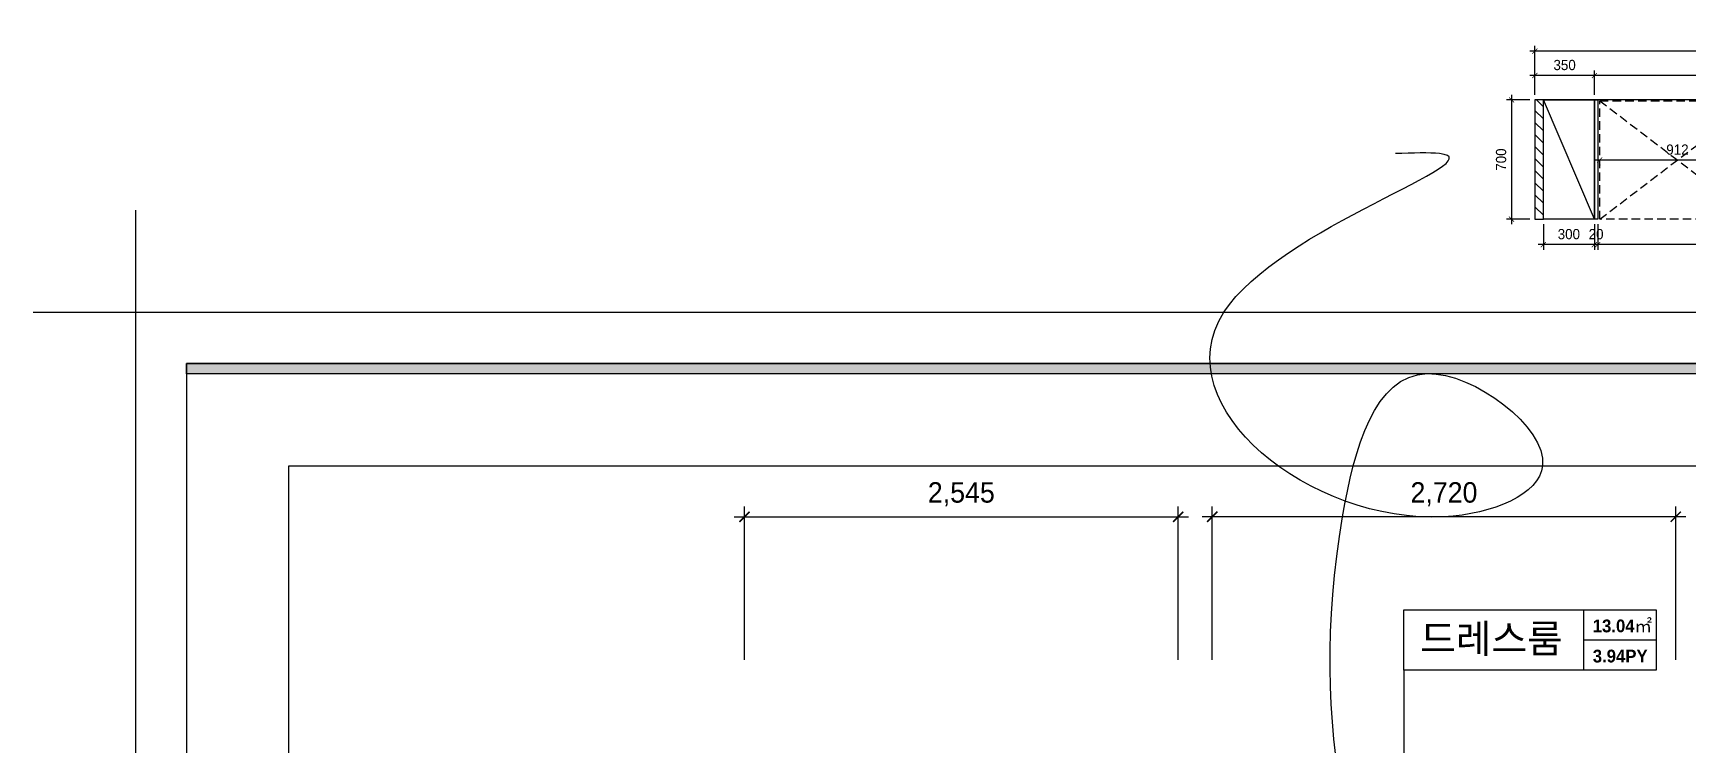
# Model space of a CAD drawing. Header units: millimetres. Extents: x 359270 to 411470, y 57550 to 89768.
# Drawn here: x 359270 to 368987, y 73425 to 77609 of the extents above; entities that cross this region are included whole.
import ezdxf
from ezdxf.enums import TextEntityAlignment as Align

# ---------------------------------------------------------------- set-up
doc = ezdxf.new("R2010")
doc.units = ezdxf.units.MM
doc.header["$LTSCALE"] = 100
doc.header["$PDMODE"] = 3
doc.linetypes.add('DASHED', pattern=[0.75, 0.5, -0.25])
doc.layers.get('DEFPOINTS').update_dxf_attribs({"color": 248})
for name, color, linetype in [('0-ELC TEXT', 7, 'Continuous'), ('03-TEXT', 3, 'Continuous'), ('03-WAL NEW', 3, 'Continuous'), ('04_FUR', 6, 'Continuous'), ('07-DIM WAL', 5, 'Continuous'), ('FORM(YOURNAME)-1', 1, 'Continuous'), ('FORM(YOURNAME)-11', 1, 'Continuous'), ('FUR', 8, 'DASHED')]:
    doc.layers.add(name, color=color, linetype=linetype)
doc.styles.add('HY 울릉도 L', font='')
doc.styles.add('YOURNAME', font='HY울릉도M.TTF')
doc.styles.add('넥슨고딕', font='NEXONLv1GothicBold.ttf')
doc.styles.add('코레일둥고', font='Korail_Round_Gothic_Medium.ttf')
doc.styles.get('HY 울릉도 L').set_extended_font_data('HY울릉도L')
doc.dimstyles.new('30', dxfattribs={"dimscale": 30, "dimtxt": 2, "dimasz": 1, "dimexe": 1, "dimexo": 1, "dimgap": 1, "dimtad": 1, "dimdec": 0, "dimrnd": 0.05, "dimdsep": 46, "dimlunit": 6, "dimtxsty": 'HY 울릉도 L', "dimblk": 'ARCHTICK', "dimcen": 2.5, "dimdle": 1, "dimclrd": 133, "dimclre": 133, "dimclrt": 30, "dimadec": 0, "dimazin": 0, "dimtfac": 1, "dimtdec": 0, "dimtix": 1, "dimtmove": 2, "dimatfit": 3, "dimldrblk": 'ARCHTICK', "dimfxl": 1, "dimlwd": -1, "dimlwe": -1, "dimarcsym": 0})
doc.dimstyles.new('60', dxfattribs={"dimscale": 60, "dimtxt": 2, "dimasz": 1, "dimexe": 1, "dimexo": 1, "dimgap": 1, "dimtad": 1, "dimdec": 0, "dimrnd": 0.05, "dimdsep": 46, "dimlunit": 6, "dimtxsty": 'HY 울릉도 L', "dimblk": 'ARCHTICK', "dimcen": 2.5, "dimdle": 1, "dimclrd": 133, "dimclre": 133, "dimclrt": 30, "dimadec": 0, "dimazin": 0, "dimtfac": 1, "dimtdec": 0, "dimtix": 1, "dimtmove": 2, "dimatfit": 3, "dimldrblk": 'ARCHTICK', "dimfxl": 1, "dimlwd": -1, "dimlwe": -1, "dimarcsym": 0})

# ---------------------------------------------------------------- blocks, each defined once
blk = doc.blocks.new('FORM-ELEVATION')
at = {"layer": 'FORM(YOURNAME)-11'}
h = blk.add_hatch(color=256, dxfattribs=at)
h.dxf.hatch_style = 1
h.paths.add_polyline_path([(-10309, 35708), (71691, 35708), (71691, 35508), (-10309, 35508)])
h.paths.add_polyline_path([(-10309, -21492), (71691, -21492), (71691, -21692), (-10309, -21692)])
at = {"layer": 'DEFPOINTS', "color": 1}
blk.add_lwpolyline([(-11309, 38708), (-11309, 36708), (-13309, 36708)], dxfattribs=at)
at = {"layer": 'DEFPOINTS', "color": 158}
for points in [[(-10309, -21692), (71691, -21692), (71691, 35708), (-10309, 35708)], [(-8309, 33708), (61071, 33708), (61071, -19692), (-8309, -19692)]]:
    blk.add_lwpolyline(points, close=True, dxfattribs=at)
at = {"layer": 'FORM(YOURNAME)-11', "color": 250}
blk.add_lwpolyline([(-11309, -22692), (72691, -22692), (72691, 36708), (-11309, 36708)], close=True, dxfattribs=at)
at = {"layer": 'FORM(YOURNAME)-11'}
blk.add_lwpolyline([(-10309, 35708), (71691, 35708), (71691, 35508), (-10309, 35508)], close=True, dxfattribs=at)
at = {"layer": 'FORM(YOURNAME)-11', "color": 3, "style": 'YOURNAME'}
for tag, height, p in [('1', 450, (71041, -1219)), ('2', 450, (71041, -1863)), ('3', 450, (71041, -3150)), ('4', 450, (71041, -5081)), ('5', 515, (71041, -7398)), ('6', 515, (71041, -9650)), ('7', 515, (71041, -11903)), ('8', 515, (71041, -14155)), ('9', 515, (71041, -16408)), ('10', 515, (66791, -18596)), ('11', 515, (71041, -18660)), ('12', 515, (66791, -20848)), ('13', 515, (71041, -20848))]:
    blk.add_attdef(tag, text='', height=height, dxfattribs=at).set_placement(p, align=Align.MIDDLE_RIGHT)
blk = doc.blocks.new('_ArchTick')
at = {"color": 0, "linetype": 'ByBlock', "const_width": 0.15}
blk.add_lwpolyline([(-0.5, -0.5), (0.5, 0.5)], dxfattribs=at)
blk = doc.blocks.new('*D142')
at = {"layer": '07-DIM WAL', "color": 133}
for p, q in [((363445, 73930), (363445, 74830)), ((365990, 73930), (365990, 74830)), ((363385, 74770), (366050, 74770))]:
    blk.add_line(p, q, dxfattribs=at)
at = {"layer": 'DEFPOINTS', "color": 0}
for p in [(365990, 74770), (363445, 73870), (365990, 73870)]:
    blk.add_point(p, dxfattribs=at)
at = {"layer": '07-DIM WAL', "color": 133, "xscale": 60, "yscale": 60, "zscale": 60, "rotation": 180}
blk.add_blockref('_ArchTick', (363445, 74770), dxfattribs=at)
at = {"layer": '07-DIM WAL', "color": 133, "xscale": 60, "yscale": 60, "zscale": 60}
blk.add_blockref('_ArchTick', (365990, 74770), dxfattribs=at)
at = {"layer": '07-DIM WAL', "color": 30, "insert": (364717.5, 74901.9), "char_height": 120, "attachment_point": 5, "style": 'HY 울릉도 L'}
blk.add_mtext('2,545', dxfattribs=at)
blk = doc.blocks.new('*D143')
at = {"layer": '07-DIM WAL', "color": 133}
for p, q in [((366190, 73930), (366190, 74830)), ((368910, 73930), (368910, 74830)), ((368970, 74770), (366130, 74770))]:
    blk.add_line(p, q, dxfattribs=at)
at = {"layer": 'DEFPOINTS', "color": 0}
for p in [(366190, 74770), (366190, 73870), (368910, 73870)]:
    blk.add_point(p, dxfattribs=at)
at = {"layer": '07-DIM WAL', "color": 133, "xscale": 60, "yscale": 60, "zscale": 60, "rotation": 180}
blk.add_blockref('_ArchTick', (366190, 74770), dxfattribs=at)
at = {"layer": '07-DIM WAL', "color": 133, "xscale": 60, "yscale": 60, "zscale": 60}
blk.add_blockref('_ArchTick', (368910, 74770), dxfattribs=at)
at = {"layer": '07-DIM WAL', "color": 30, "insert": (367550, 74901.9), "char_height": 120, "attachment_point": 5, "style": 'HY 울릉도 L'}
blk.add_mtext('2,720', dxfattribs=at)
blk = doc.blocks.new('*D309')
at = {"layer": '07-DIM WAL', "color": 133}
for p, q in [((368452.8, 76486.5), (368452.8, 76337.3)), ((370190.2, 76486.5), (370190.2, 76337.3)), ((370220.2, 76367.3), (368422.8, 76367.3))]:
    blk.add_line(p, q, dxfattribs=at)
at = {"layer": 'DEFPOINTS', "color": 0}
for p in [(368452.8, 76516.5), (370190.2, 76516.5), (368452.8, 76367.3)]:
    blk.add_point(p, dxfattribs=at)
at = {"layer": '07-DIM WAL', "color": 133, "xscale": 30, "yscale": 30, "zscale": 30, "rotation": 180}
blk.add_blockref('_ArchTick', (368452.8, 76367.3), dxfattribs=at)
at = {"layer": '07-DIM WAL', "color": 133, "xscale": 30, "yscale": 30, "zscale": 30}
blk.add_blockref('_ArchTick', (370190.2, 76367.3), dxfattribs=at)
at = {"layer": '07-DIM WAL', "color": 30, "insert": (369321.5, 76433.3), "char_height": 60, "attachment_point": 5, "style": 'HY 울릉도 L'}
blk.add_mtext('1,737', dxfattribs=at)
blk = doc.blocks.new('*D310')
at = {"layer": '07-DIM WAL', "color": 133}
for p, q in [((368432.8, 76486.5), (368432.8, 76337.3)), ((368452.8, 76486.5), (368452.8, 76337.3)), ((368482.8, 76367.3), (368402.8, 76367.3))]:
    blk.add_line(p, q, dxfattribs=at)
at = {"layer": 'DEFPOINTS', "color": 0}
for p in [(368432.8, 76516.5), (368452.8, 76516.5), (368432.8, 76367.3)]:
    blk.add_point(p, dxfattribs=at)
at = {"layer": '07-DIM WAL', "color": 133, "xscale": 30, "yscale": 30, "zscale": 30}
blk.add_blockref('_ArchTick', (368432.8, 76367.3), dxfattribs=at)
at = {"layer": '07-DIM WAL', "color": 133, "xscale": 30, "yscale": 30, "zscale": 30, "rotation": 180}
blk.add_blockref('_ArchTick', (368452.8, 76367.3), dxfattribs=at)
at = {"layer": '07-DIM WAL', "color": 30, "insert": (368442.8, 76428.6), "char_height": 60, "attachment_point": 5, "style": 'HY 울릉도 L'}
blk.add_mtext('20', dxfattribs=at)
blk = doc.blocks.new('*D314')
at = {"color": 133}
for p, q in [((369406.2, 76864), (368434.2, 76864)), ((368464.2, 76835.3), (368464.2, 76834)), ((369376.2, 76835.3), (369376.2, 76834))]:
    blk.add_line(p, q, dxfattribs=at)
at = {"layer": 'DEFPOINTS', "color": 0}
for p in [(368464.2, 76865.3), (369376.2, 76865.3), (368464.2, 76864)]:
    blk.add_point(p, dxfattribs=at)
at = {"color": 133, "xscale": 30, "yscale": 30, "zscale": 30, "rotation": 180}
blk.add_blockref('_ArchTick', (368464.2, 76864), dxfattribs=at)
at = {"color": 133, "xscale": 30, "yscale": 30, "zscale": 30}
blk.add_blockref('_ArchTick', (369376.2, 76864), dxfattribs=at)
at = {"color": 30, "insert": (368920.2, 76924.7), "char_height": 60, "attachment_point": 5, "style": 'HY 울릉도 L'}
blk.add_mtext('912', dxfattribs=at)
blk = doc.blocks.new('*D317')
at = {"color": 133}
for p, q in [((368133.2, 76486.5), (368133.2, 76337.3)), ((368432.8, 76486.5), (368432.8, 76337.3)), ((368462.8, 76367.3), (368103.2, 76367.3))]:
    blk.add_line(p, q, dxfattribs=at)
at = {"layer": 'DEFPOINTS', "color": 0}
for p in [(368133.2, 76516.5), (368432.8, 76516.5), (368133.2, 76367.3)]:
    blk.add_point(p, dxfattribs=at)
at = {"color": 133, "xscale": 30, "yscale": 30, "zscale": 30, "rotation": 180}
blk.add_blockref('_ArchTick', (368133.2, 76367.3), dxfattribs=at)
at = {"color": 133, "xscale": 30, "yscale": 30, "zscale": 30}
blk.add_blockref('_ArchTick', (368432.8, 76367.3), dxfattribs=at)
at = {"color": 30, "insert": (368283, 76428.7), "char_height": 60, "attachment_point": 5, "style": 'HY 울릉도 L'}
blk.add_mtext('300', dxfattribs=at)
blk = doc.blocks.new('*D321')
at = {"color": 133}
for p, q in [((370895.2, 77503.4), (368053.2, 77503.4)), ((368083.2, 77246.5), (368083.2, 77533.4)), ((370865.2, 77246.5), (370865.2, 77533.4))]:
    blk.add_line(p, q, dxfattribs=at)
at = {"layer": 'DEFPOINTS', "color": 0}
for p in [(368083.2, 77503.4), (368083.2, 77216.5), (370865.2, 77216.5)]:
    blk.add_point(p, dxfattribs=at)
at = {"color": 133, "xscale": 30, "yscale": 30, "zscale": 30, "rotation": 180}
blk.add_blockref('_ArchTick', (368083.2, 77503.4), dxfattribs=at)
at = {"color": 133, "xscale": 30, "yscale": 30, "zscale": 30}
blk.add_blockref('_ArchTick', (370865.2, 77503.4), dxfattribs=at)
at = {"color": 30, "insert": (369474.2, 77569.3), "char_height": 60, "attachment_point": 5, "style": 'HY 울릉도 L'}
blk.add_mtext('2,782', dxfattribs=at)
blk = doc.blocks.new('*D322')
at = {"color": 133}
for p, q in [((370895.2, 77359.8), (368402.8, 77359.8)), ((368432.8, 77246.5), (368432.8, 77389.8)), ((370865.2, 77246.5), (370865.2, 77389.8))]:
    blk.add_line(p, q, dxfattribs=at)
at = {"layer": 'DEFPOINTS', "color": 0}
for p in [(368432.8, 77359.8), (368432.8, 77216.5), (370865.2, 77216.5)]:
    blk.add_point(p, dxfattribs=at)
at = {"color": 133, "xscale": 30, "yscale": 30, "zscale": 30, "rotation": 180}
blk.add_blockref('_ArchTick', (368432.8, 77359.8), dxfattribs=at)
at = {"color": 133, "xscale": 30, "yscale": 30, "zscale": 30}
blk.add_blockref('_ArchTick', (370865.2, 77359.8), dxfattribs=at)
at = {"color": 30, "insert": (369649, 77425.7), "char_height": 60, "attachment_point": 5, "style": 'HY 울릉도 L'}
blk.add_mtext('2,432', dxfattribs=at)
blk = doc.blocks.new('*D323')
at = {"color": 133}
for p, q in [((368462.8, 77359.8), (368053.2, 77359.8)), ((368083.2, 77246.5), (368083.2, 77389.8)), ((368432.8, 77246.5), (368432.8, 77389.8))]:
    blk.add_line(p, q, dxfattribs=at)
at = {"layer": 'DEFPOINTS', "color": 0}
for p in [(368083.2, 77359.8), (368083.2, 77216.5), (368432.8, 77216.5)]:
    blk.add_point(p, dxfattribs=at)
at = {"color": 133, "xscale": 30, "yscale": 30, "zscale": 30, "rotation": 180}
blk.add_blockref('_ArchTick', (368083.2, 77359.8), dxfattribs=at)
at = {"color": 133, "xscale": 30, "yscale": 30, "zscale": 30}
blk.add_blockref('_ArchTick', (368432.8, 77359.8), dxfattribs=at)
at = {"color": 30, "insert": (368258, 77421.1), "char_height": 60, "attachment_point": 5, "style": 'HY 울릉도 L'}
blk.add_mtext('350', dxfattribs=at)
blk = doc.blocks.new('*D324')
at = {"color": 133}
for p, q in [((368053.2, 77216.5), (367916.6, 77216.5)), ((367946.6, 77246.5), (367946.6, 76486.5)), ((368053.2, 76516.5), (367916.6, 76516.5))]:
    blk.add_line(p, q, dxfattribs=at)
at = {"layer": 'DEFPOINTS', "color": 0}
for p in [(368083.2, 77216.5), (367946.6, 76516.5), (368083.2, 76516.5)]:
    blk.add_point(p, dxfattribs=at)
at = {"color": 133, "xscale": 30, "yscale": 30, "zscale": 30}
for p, rotation in [((367946.6, 77216.5), 90), ((367946.6, 76516.5), 270)]:
    blk.add_blockref('_ArchTick', p, dxfattribs=dict(at, rotation=rotation))
at = {"color": 30, "insert": (367885.4, 76866.5), "char_height": 60, "attachment_point": 5, "rotation": 90, "style": 'HY 울릉도 L'}
blk.add_mtext('700', dxfattribs=at)

msp = doc.modelspace()

# ---------------------------------------------------------------- hatches: boundary and pattern name
at = {"layer": '03-WAL NEW'}
h = msp.add_hatch(dxfattribs=at)
h.set_pattern_fill('_USER', color=256, scale=50, angle=315, pattern_type=0)
h.set_pattern_definition([(315, (300170.21, 428122.8), (35.355339, 35.355339), [])])
h.paths.add_polyline_path([(368133.2, 76516.5), (368133.2, 77216.5), (368083.2, 77216.5), (368083.2, 76516.5)])

# ---------------------------------------------------------------- linework, layer by layer
msp.add_spline([(369462.5, 69271), (366955.3, 74770), (367450.5, 75610), (368129.2, 75070), (367550, 74770), (366258.3, 75970), (367523.9, 76901.9), (367265.1, 76901.9)], degree=3)
at = {"layer": '0-ELC TEXT'}
for p, q in [((368371.3, 73870), (368371.3, 74223.8)), ((368371.3, 74046.9), (368796, 74046.9)), ((367314.1, 73870), (367314.1, 72556.1))]:
    msp.add_line(p, q, dxfattribs=at)
msp.add_lwpolyline([(367314.1, 74223.8), (368796, 74223.8), (368796, 73870), (367314.1, 73870)], close=True, dxfattribs=at)
at = {"layer": '03-WAL NEW'}
msp.add_lwpolyline([(368133.2, 76516.5), (368133.2, 77216.5), (368083.2, 77216.5), (368083.2, 76516.5)], close=True, dxfattribs=at)
msp.add_lwpolyline([(370865.2, 76250.3), (370865.2, 77216.5), (368083.2, 77216.5), (368083.2, 76516.5)], dxfattribs=at)
at = {"layer": '04_FUR'}
msp.add_line((368432.8, 76516.5), (368133.2, 77216.5), dxfattribs=at)
msp.add_lwpolyline([(368432.8, 77216.5), (368432.8, 76516.5), (368133.2, 76516.5), (368133.2, 77216.5)], close=True, dxfattribs=at)
msp.add_lwpolyline([(368452.8, 77216.5), (368452.8, 76516.5), (368432.8, 76516.5), (368432.8, 77216.5), (368452.8, 77216.5)], dxfattribs=at)
at = {"layer": 'FUR'}
for p, q in [((368464.2, 77211.5), (369376.2, 76516.5)), ((368464.2, 76516.5), (369376.2, 77211.5))]:
    msp.add_line(p, q, dxfattribs=at)
msp.add_lwpolyline([(368464.2, 77211.5), (369376.2, 77211.5), (369376.2, 76516.5), (368464.2, 76516.5)], close=True, dxfattribs=at)

# ---------------------------------------------------------------- block references
at = {"layer": 'FORM(YOURNAME)-1', "xscale": 0.3, "yscale": 0.3, "zscale": 0.3}
msp.add_blockref('FORM-ELEVATION', (363262.6, 64957.5), dxfattribs=at)

# ---------------------------------------------------------------- texts
at = {"layer": '03-TEXT'}
for s, height, style, p in [('드레스룸', 166.67, '코레일둥고', (367828.8, 73971.5)), ('13.04㎡', 75, '넥슨고딕', (368597, 74092)), ('3.94PY', 75, '넥슨고딕', (368584.2, 73915.1))]:
    msp.add_text(s, height=height, dxfattribs=dict(at, style=style)).set_placement(p, align=Align.CENTER)

# ---------------------------------------------------------------- dimensions: what is measured, and where the dimension line sits
for base, p1, p2, picture, middle in [((368083.2, 77503.4), (370865.2, 77216.5), (368083.2, 77216.5), '*D321', (369474.2, 77569.3)), ((368083.2, 77359.8), (368432.8, 77216.5), (368083.2, 77216.5), '*D323', (368258, 77421.1)), ((368432.8, 77359.8), (370865.2, 77216.5), (368432.8, 77216.5), '*D322', (369649, 77425.7)), ((368464.2, 76864), (369376.2, 76865.3), (368464.2, 76865.3), '*D314', (368920.2, 76924.7)), ((368133.2, 76367.3), (368432.8, 76516.5), (368133.2, 76516.5), '*D317', (368283, 76428.7))]:
    dim = msp.add_linear_dim(base=base, p1=p1, p2=p2, dimstyle='30')
    dim.commit()
    dim.dimension.update_dxf_attribs({"geometry": picture, "text_midpoint": middle})
dim = msp.add_linear_dim(base=(367946.6, 76516.5), p1=(368083.2, 77216.5), p2=(368083.2, 76516.5), angle=90, dimstyle='30')
dim.commit()
dim.dimension.update_dxf_attribs({"geometry": '*D324', "text_midpoint": (367885.4, 76866.5)})
at = {"layer": '07-DIM WAL'}
for base, p1, p2, picture, middle in [((368432.8, 76367.3), (368452.8, 76516.5), (368432.8, 76516.5), '*D310', (368442.8, 76428.6)), ((368452.8, 76367.3), (370190.2, 76516.5), (368452.8, 76516.5), '*D309', (369321.5, 76433.3))]:
    dim = msp.add_linear_dim(base=base, p1=p1, p2=p2, angle=0, dimstyle='30', override={"dimfxl": 1.25}, dxfattribs=at)
    dim.commit()
    dim.dimension.update_dxf_attribs({"geometry": picture, "text_midpoint": middle})
for base, p1, p2, picture, middle in [((365990, 74770), (363445, 73870), (365990, 73870), '*D142', (364717.5, 74901.9)), ((366190, 74770), (368910, 73870), (366190, 73870), '*D143', (367550, 74901.9))]:
    dim = msp.add_linear_dim(base=base, p1=p1, p2=p2, dimstyle='60', dxfattribs=at)
    dim.commit()
    dim.dimension.update_dxf_attribs({"geometry": picture, "text_midpoint": middle})

doc.saveas('drawing.dxf')
